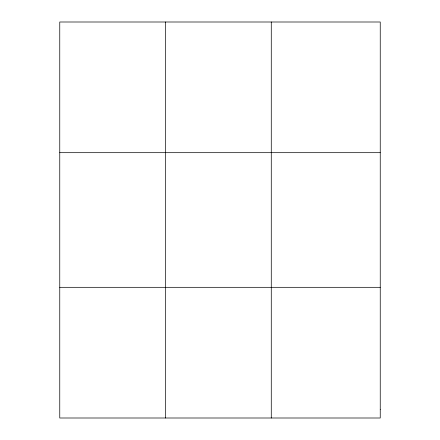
<?xml version="1.0" encoding="UTF-8"?>
<svg xmlns="http://www.w3.org/2000/svg" width="440" height="440" viewBox="0 0 440 440"><rect width="100%" height="100%" fill="white"/><g stroke="black" fill="none" stroke-linecap="round" stroke-linejoin="round"><path stroke-width="0.66" d="M165.517 22L165.517 418M271.277 22L271.277 418M59.758 152.68L380.243 152.68M59.758 287.32L380.243 287.32M380.243 409.288L380.243 418L59.758 418L59.758 22L380.243 22L380.243 409.288"/></g></svg>
